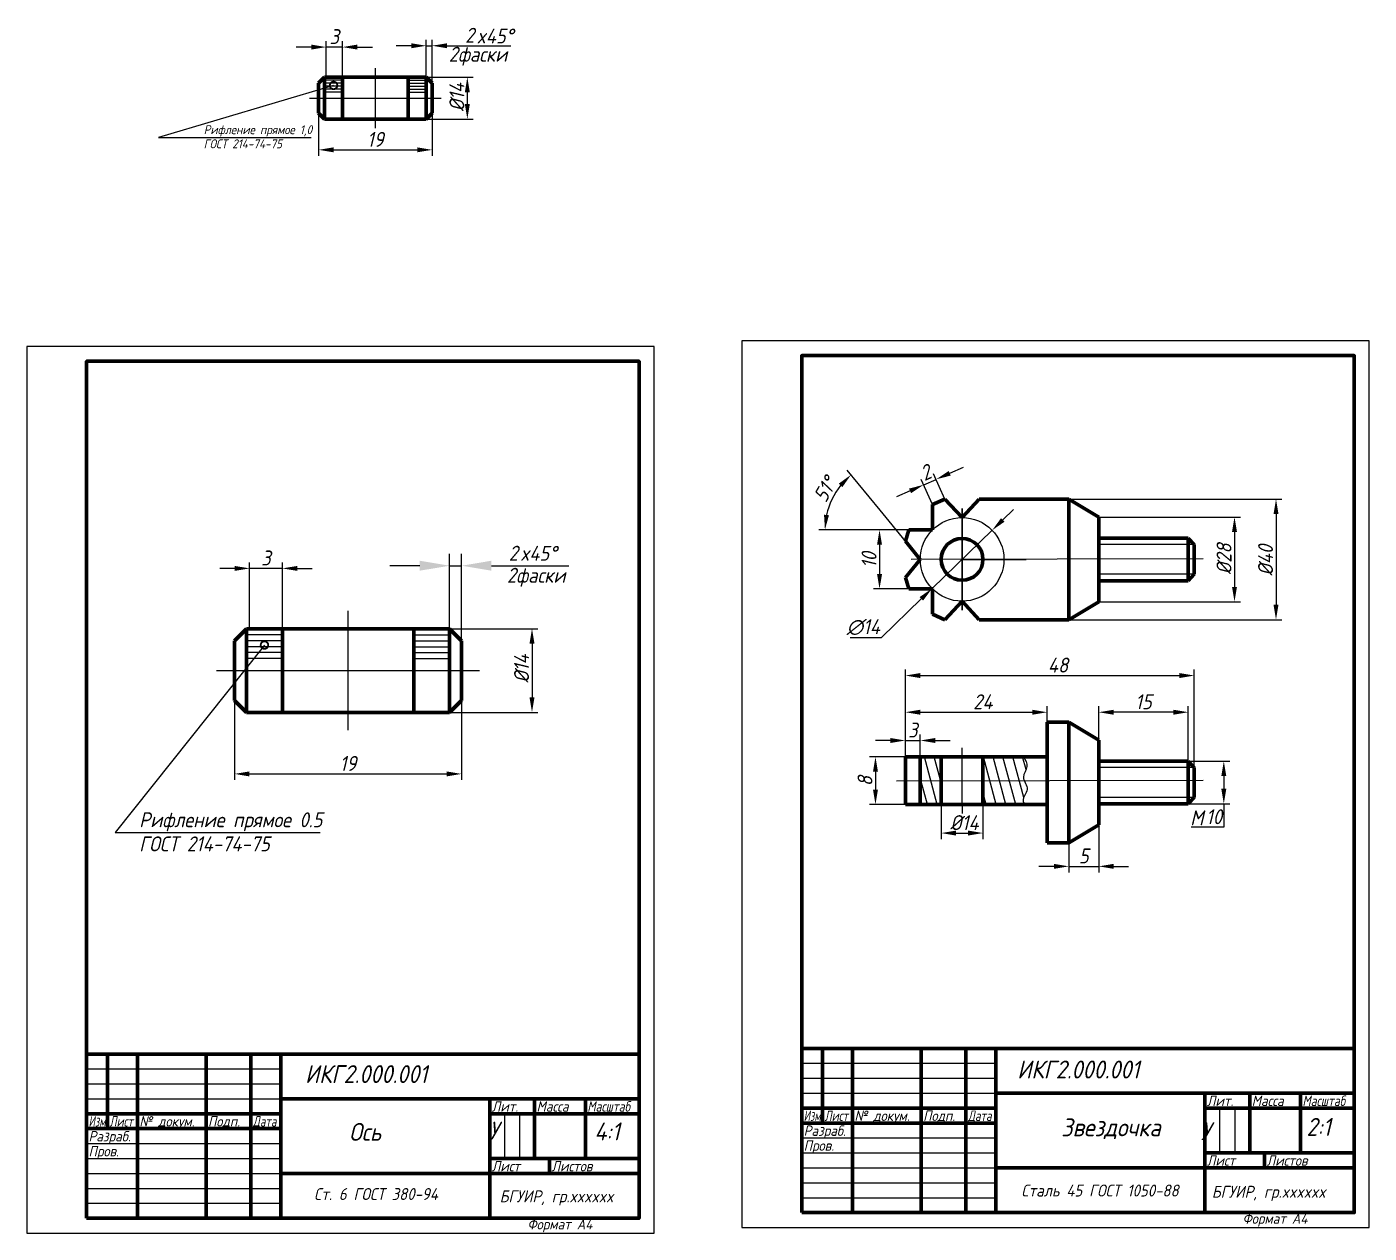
# Model space of a CAD drawing. Header units: millimetres. Extents: x 0 to 904, y 0 to 408.
# Drawn here: x 454.3 to 903.8, y 4.2 to 408.2 of the extents above; entities that cross this region are included whole.
import ezdxf

# ---------------------------------------------------------------- set-up
doc = ezdxf.new("R2010")
doc.units = ezdxf.units.MM
doc.header["$LTSCALE"] = 0.5
doc.linetypes.add('осевая2', pattern=[28.575, 19.05, -3.175, 3.175, -3.175])
doc.layers.get('0').update_dxf_attribs({"lineweight": 60})
doc.layers.get('Defpoints').update_dxf_attribs({"color": 5})
for name, color, linetype in [('1-оси', 1, 'осевая2'), ('2-штриховка', 4, 'Continuous'), ('3-размеры', 6, 'Continuous'), ('ASHADE', 7, 'Continuous')]:
    doc.layers.add(name, color=color, linetype=linetype)
doc.layers.add('4-текст', color=3, linetype='Continuous', lineweight=60)
doc.styles.get("Standard").update_dxf_attribs({"font": 'isocpeui.ttf', "width": 0.9})
doc.dimstyles.new('Standart', dxfattribs={"dimtxt": 5, "dimasz": 5, "dimexe": 2, "dimexo": 0, "dimgap": 1, "dimtad": 1, "dimtoh": 1, "dimdec": 0, "dimlfac": 0.5, "dimtxsty": 'Standard', "dimcen": 2.5, "dimadec": 0, "dimazin": 0, "dimtfac": 1, "dimtdec": 0, "dimtmove": 0, "dimatfit": 3, "dimldrblk": 'DOTSMALL', "dimfxl": 1, "dimarcsym": 0})
doc.dimstyles.new('Копия Standart', dxfattribs={"dimtxt": 5, "dimasz": 5, "dimexe": 2, "dimexo": 0, "dimgap": 1, "dimtad": 1, "dimtoh": 1, "dimdec": 0, "dimlfac": 0.25, "dimtxsty": 'Standard', "dimcen": 2.5, "dimadec": 0, "dimazin": 0, "dimtfac": 1, "dimtdec": 0, "dimtmove": 0, "dimatfit": 3, "dimldrblk": 'DOTSMALL', "dimfxl": 1, "dimarcsym": 0})

# ---------------------------------------------------------------- blocks, each defined once
blk = doc.blocks.new('*D31')
at = {"layer": '3-размеры', "color": 0, "linetype": 'ByBlock', "lineweight": -2}
for p, q in [((748.47, 147.75), (748.47, 171.19)), ((753.47, 147.75), (753.47, 171.19)), ((743.47, 169.19), (738.47, 169.19)), ((748.47, 169.19), (753.47, 169.19)), ((758.47, 169.19), (763.47, 169.19))]:
    blk.add_line(p, q, dxfattribs=at)
at = {"layer": '3-размеры', "color": 0, "linetype": 'ByBlock'}
for points in [[(743.47, 170.02), (743.47, 168.36), (748.47, 169.19)], [(758.47, 170.02), (758.47, 168.36), (753.47, 169.19)]]:
    blk.add_solid(points, dxfattribs=at)
at = {"layer": 'Defpoints', "color": 0, "linetype": 'ByBlock'}
for p in [(753.47, 169.19), (748.47, 147.75), (753.47, 147.75)]:
    blk.add_point(p, dxfattribs=at)
at = {"layer": '3-размеры', "color": 0, "linetype": 'ByBlock', "insert": (750.97, 172.69), "char_height": 5, "attachment_point": 5}
blk.add_mtext('3', dxfattribs=at)
blk = doc.blocks.new('_DotSmall')
at = {"color": 0, "linetype": 'ByBlock', "const_width": 0.5}
blk.add_lwpolyline([(-0.0625, 0, 1), (0.0625, 0, 1)], format="xyb", close=True, dxfattribs=at)
blk = doc.blocks.new('*D32')
at = {"layer": '3-размеры', "color": 0, "linetype": 'ByBlock', "lineweight": -2}
for p, q in [((781.11, 243.07), (784.7, 246.55)), ((777.52, 239.59), (757.41, 220.1)), ((740.45, 203.66), (753.82, 216.62)), ((729.95, 203.66), (740.45, 203.66))]:
    blk.add_line(p, q, dxfattribs=at)
at = {"layer": '3-размеры', "color": 0, "linetype": 'ByBlock'}
for points in [[(780.53, 243.67), (781.69, 242.47), (777.52, 239.59)], [(753.24, 217.22), (754.4, 216.03), (757.41, 220.1)]]:
    blk.add_solid(points, dxfattribs=at)
at = {"layer": 'Defpoints', "color": 0, "linetype": 'ByBlock'}
for p in [(777.52, 239.59), (757.41, 220.1)]:
    blk.add_point(p, dxfattribs=at)
at = {"layer": '3-размеры', "color": 0, "linetype": 'ByBlock', "insert": (734.42, 207.16), "char_height": 5, "attachment_point": 5}
blk.add_mtext('∅14', dxfattribs=at)
blk = doc.blocks.new('*D33')
at = {"layer": '3-размеры', "color": 0, "linetype": 'ByBlock', "lineweight": -2}
for p, q in [((748.47, 163.75), (748.47, 180.66)), ((795.96, 163.75), (795.96, 180.66)), ((753.47, 178.66), (790.96, 178.66))]:
    blk.add_line(p, q, dxfattribs=at)
at = {"layer": '3-размеры', "color": 0, "linetype": 'ByBlock'}
for points in [[(753.47, 179.49), (753.47, 177.83), (748.47, 178.66)], [(790.96, 179.49), (790.96, 177.83), (795.96, 178.66)]]:
    blk.add_solid(points, dxfattribs=at)
at = {"layer": 'Defpoints', "color": 0, "linetype": 'ByBlock'}
for p in [(795.96, 178.66), (748.47, 163.75), (795.96, 163.75)]:
    blk.add_point(p, dxfattribs=at)
at = {"layer": '3-размеры', "color": 0, "linetype": 'ByBlock', "insert": (774.42, 182.16), "char_height": 5, "attachment_point": 5}
blk.add_mtext('24', dxfattribs=at)
blk = doc.blocks.new('*D34')
at = {"layer": '3-размеры', "color": 0, "linetype": 'ByBlock', "lineweight": -2}
for p, q in [((748.47, 147.75), (748.47, 192.94)), ((753.47, 190.94), (840.22, 190.94)), ((845.22, 160.16), (845.22, 192.94))]:
    blk.add_line(p, q, dxfattribs=at)
at = {"layer": '3-размеры', "color": 0, "linetype": 'ByBlock'}
for points in [[(753.47, 191.78), (753.47, 190.11), (748.47, 190.94)], [(840.22, 191.78), (840.22, 190.11), (845.22, 190.94)]]:
    blk.add_solid(points, dxfattribs=at)
at = {"layer": 'Defpoints', "color": 0, "linetype": 'ByBlock'}
for p in [(845.22, 190.94), (845.22, 160.16), (748.47, 147.75)]:
    blk.add_point(p, dxfattribs=at)
at = {"layer": '3-размеры', "color": 0, "linetype": 'ByBlock', "insert": (799.59, 194.44), "char_height": 5, "attachment_point": 5}
blk.add_mtext('48', dxfattribs=at)
blk = doc.blocks.new('*D35')
at = {"layer": '3-размеры', "color": 0, "linetype": 'ByBlock', "lineweight": -2}
for p, q in [((813.22, 169.36), (813.22, 180.66)), ((843.22, 162.32), (843.22, 180.66)), ((838.22, 178.66), (818.22, 178.66))]:
    blk.add_line(p, q, dxfattribs=at)
at = {"layer": '3-размеры', "color": 0, "linetype": 'ByBlock'}
for points in [[(818.22, 179.49), (818.22, 177.83), (813.22, 178.66)], [(838.22, 179.49), (838.22, 177.83), (843.22, 178.66)]]:
    blk.add_solid(points, dxfattribs=at)
at = {"layer": 'Defpoints', "color": 0, "linetype": 'ByBlock'}
for p in [(813.22, 178.66), (813.22, 169.36), (843.22, 162.32)]:
    blk.add_point(p, dxfattribs=at)
at = {"layer": '3-размеры', "color": 0, "linetype": 'ByBlock', "insert": (828.22, 182.16), "char_height": 5, "attachment_point": 5}
blk.add_mtext('15', dxfattribs=at)
blk = doc.blocks.new('*D38')
at = {"layer": '3-размеры', "color": 0, "linetype": 'ByBlock', "lineweight": -2}
for p, q in [((813.22, 140.97), (813.22, 125.04)), ((803.22, 134.97), (803.22, 125.04)), ((798.22, 127.04), (793.22, 127.04)), ((803.22, 127.04), (813.22, 127.04)), ((818.22, 127.04), (823.22, 127.04))]:
    blk.add_line(p, q, dxfattribs=at)
at = {"layer": '3-размеры', "color": 0, "linetype": 'ByBlock'}
for points in [[(798.22, 127.88), (798.22, 126.21), (803.22, 127.04)], [(818.22, 127.88), (818.22, 126.21), (813.22, 127.04)]]:
    blk.add_solid(points, dxfattribs=at)
at = {"layer": 'Defpoints', "color": 0, "linetype": 'ByBlock'}
for p in [(813.22, 140.97), (803.22, 134.97), (813.22, 127.04)]:
    blk.add_point(p, dxfattribs=at)
at = {"layer": '3-размеры', "color": 0, "linetype": 'ByBlock', "insert": (808.22, 130.54), "char_height": 5, "attachment_point": 5}
blk.add_mtext('5', dxfattribs=at)
blk = doc.blocks.new('*D39')
at = {"layer": '3-размеры', "color": 0, "linetype": 'ByBlock', "lineweight": -2}
for p, q in [((760.47, 147.75), (760.47, 136.19)), ((774.47, 147.75), (774.47, 136.19)), ((765.47, 138.19), (769.47, 138.19))]:
    blk.add_line(p, q, dxfattribs=at)
at = {"layer": '3-размеры', "color": 0, "linetype": 'ByBlock'}
for points in [[(765.47, 139.03), (765.47, 137.36), (760.47, 138.19)], [(769.47, 139.03), (769.47, 137.36), (774.47, 138.19)]]:
    blk.add_solid(points, dxfattribs=at)
at = {"layer": 'Defpoints', "color": 0, "linetype": 'ByBlock'}
for p in [(760.47, 147.75), (774.47, 147.75), (774.47, 138.19)]:
    blk.add_point(p, dxfattribs=at)
at = {"layer": '3-размеры', "color": 0, "linetype": 'ByBlock', "insert": (768.23, 141.69), "char_height": 5, "attachment_point": 5}
blk.add_mtext('%%c14', dxfattribs=at)
blk = doc.blocks.new('*D40')
at = {"layer": '3-размеры', "color": 0, "linetype": 'ByBlock', "lineweight": -2}
for p, q in [((748.47, 163.75), (736.47, 163.75)), ((738.47, 158.75), (738.47, 152.75)), ((748.47, 147.75), (736.47, 147.75))]:
    blk.add_line(p, q, dxfattribs=at)
at = {"layer": '3-размеры', "color": 0, "linetype": 'ByBlock'}
for points in [[(737.64, 158.75), (739.3, 158.75), (738.47, 163.75)], [(737.64, 152.75), (739.3, 152.75), (738.47, 147.75)]]:
    blk.add_solid(points, dxfattribs=at)
at = {"layer": 'Defpoints', "color": 0, "linetype": 'ByBlock'}
for p in [(748.47, 163.75), (738.47, 147.75), (748.47, 147.75)]:
    blk.add_point(p, dxfattribs=at)
at = {"layer": '3-размеры', "color": 0, "linetype": 'ByBlock', "insert": (734.97, 155.6), "char_height": 5, "attachment_point": 5, "rotation": 90}
blk.add_mtext('8', dxfattribs=at)
blk = doc.blocks.new('*D45')
at = {"layer": '3-размеры', "color": 0, "linetype": 'ByBlock', "lineweight": -2}
for p, q in [((803.22, 250.04), (874.58, 250.04)), ((872.58, 245.04), (872.58, 214.65)), ((803.22, 209.65), (874.58, 209.65))]:
    blk.add_line(p, q, dxfattribs=at)
at = {"layer": '3-размеры', "color": 0, "linetype": 'ByBlock'}
for points in [[(871.75, 245.04), (873.41, 245.04), (872.58, 250.04)], [(871.75, 214.65), (873.41, 214.65), (872.58, 209.65)]]:
    blk.add_solid(points, dxfattribs=at)
at = {"layer": 'Defpoints', "color": 0, "linetype": 'ByBlock'}
for p in [(803.22, 250.04), (803.22, 209.65), (872.58, 209.65)]:
    blk.add_point(p, dxfattribs=at)
at = {"layer": '3-размеры', "color": 0, "linetype": 'ByBlock', "insert": (869.08, 229.54), "char_height": 5, "attachment_point": 5, "rotation": 90}
blk.add_mtext('%%c40', dxfattribs=at)
blk = doc.blocks.new('*D46')
at = {"layer": '3-размеры', "color": 0, "linetype": 'ByBlock', "lineweight": -2}
for p, q in [((813.22, 244.04), (860.68, 244.04)), ((858.68, 239.04), (858.68, 220.65)), ((813.22, 215.65), (860.68, 215.65))]:
    blk.add_line(p, q, dxfattribs=at)
at = {"layer": '3-размеры', "color": 0, "linetype": 'ByBlock'}
for points in [[(857.85, 239.04), (859.51, 239.04), (858.68, 244.04)], [(857.85, 220.65), (859.51, 220.65), (858.68, 215.65)]]:
    blk.add_solid(points, dxfattribs=at)
at = {"layer": 'Defpoints', "color": 0, "linetype": 'ByBlock'}
for p in [(813.22, 244.04), (813.22, 215.65), (858.68, 215.65)]:
    blk.add_point(p, dxfattribs=at)
at = {"layer": '3-размеры', "color": 0, "linetype": 'ByBlock', "insert": (855.18, 230), "char_height": 5, "attachment_point": 5, "rotation": 90}
blk.add_mtext('%%c28', dxfattribs=at)
blk = doc.blocks.new('*D47')
at = {"layer": '3-размеры', "color": 0, "linetype": 'ByBlock', "lineweight": -2}
for p, q in [((740, 246.32), (729.03, 259.74)), ((735.79, 239.74), (719.55, 239.75))]:
    blk.add_line(p, q, dxfattribs=at)
blk.add_arc((745.38, 239.74), 23.83, 141.3103, 167.9254, dxfattribs=at)
at = {"layer": '3-размеры', "color": 0, "linetype": 'ByBlock'}
for points in [[(726.18, 255.22), (727.37, 254.05), (730.29, 258.19)], [(722.9, 244.64), (721.25, 244.81), (721.55, 239.75)]]:
    blk.add_solid(points, dxfattribs=at)
at = {"layer": 'Defpoints', "color": 0, "linetype": 'ByBlock'}
for p in [(722.58, 246.68), (740, 246.32), (735.79, 239.74), (749.65, 239.74), (748.47, 235.96)]:
    blk.add_point(p, dxfattribs=at)
at = {"layer": '3-размеры', "color": 0, "linetype": 'ByBlock', "insert": (721.65, 253.3), "char_height": 5, "attachment_point": 5, "rotation": 60.2538}
blk.add_mtext('51°', dxfattribs=at)
blk = doc.blocks.new('*D48')
at = {"layer": '3-размеры', "color": 0, "linetype": 'ByBlock', "lineweight": -2}
for p, q in [((763.33, 258.69), (767.9, 260.71)), ((757.55, 248.21), (753.81, 256.66)), ((754.62, 254.83), (758.76, 256.66)), ((761.69, 250.04), (757.95, 258.49)), ((750.05, 252.8), (745.48, 250.78))]:
    blk.add_line(p, q, dxfattribs=at)
at = {"layer": '3-размеры', "color": 0, "linetype": 'ByBlock'}
for points in [[(762.99, 259.45), (763.67, 257.92), (758.76, 256.66)], [(749.71, 253.56), (750.39, 252.04), (754.62, 254.83)]]:
    blk.add_solid(points, dxfattribs=at)
at = {"layer": 'Defpoints', "color": 0, "linetype": 'ByBlock'}
for p in [(758.76, 256.66), (757.55, 248.21), (761.69, 250.04)]:
    blk.add_point(p, dxfattribs=at)
at = {"layer": '3-размеры', "color": 0, "linetype": 'ByBlock', "insert": (755.27, 258.94), "char_height": 5, "attachment_point": 5, "rotation": 23.8908}
blk.add_mtext('2', dxfattribs=at)
blk = doc.blocks.new('*D50')
at = {"layer": '3-размеры', "color": 0, "linetype": 'ByBlock', "lineweight": -2}
for p, q in [((552.02, 379.32), (552.02, 365.01)), ((590.02, 379.32), (590.02, 365.01)), ((557.02, 367.01), (585.02, 367.01))]:
    blk.add_line(p, q, dxfattribs=at)
at = {"layer": '3-размеры', "color": 0, "linetype": 'ByBlock'}
for points in [[(557.02, 367.85), (557.02, 366.18), (552.02, 367.01)], [(585.02, 367.85), (585.02, 366.18), (590.02, 367.01)]]:
    blk.add_solid(points, dxfattribs=at)
at = {"layer": 'Defpoints', "color": 0, "linetype": 'ByBlock'}
for p in [(552.02, 379.32), (590.02, 379.32), (590.02, 367.01)]:
    blk.add_point(p, dxfattribs=at)
at = {"layer": '3-размеры', "color": 0, "linetype": 'ByBlock', "insert": (571.02, 370.51), "char_height": 5, "attachment_point": 5}
blk.add_mtext('19', dxfattribs=at)
blk = doc.blocks.new('*D51')
at = {"layer": '3-размеры', "color": 0, "linetype": 'ByBlock', "lineweight": -2}
for p, q in [((549.54, 401.43), (544.54, 401.43)), ((554.54, 391.32), (554.54, 403.43)), ((560.02, 401.43), (554.54, 401.43)), ((560.02, 391.32), (560.02, 403.43)), ((565.02, 401.43), (570.02, 401.43))]:
    blk.add_line(p, q, dxfattribs=at)
at = {"layer": '3-размеры', "color": 0, "linetype": 'ByBlock'}
for points in [[(549.54, 402.26), (549.54, 400.59), (554.54, 401.43)], [(565.02, 402.26), (565.02, 400.59), (560.02, 401.43)]]:
    blk.add_solid(points, dxfattribs=at)
at = {"layer": 'Defpoints', "color": 0, "linetype": 'ByBlock'}
for p in [(554.54, 401.43), (554.54, 391.32), (560.02, 391.32)]:
    blk.add_point(p, dxfattribs=at)
at = {"layer": '3-размеры', "color": 0, "linetype": 'ByBlock', "insert": (557.28, 404.93), "char_height": 5, "attachment_point": 5}
blk.add_mtext('3', dxfattribs=at)
blk = doc.blocks.new('*D49')
at = {"layer": '3-размеры', "color": 0, "linetype": 'ByBlock', "lineweight": -2}
for p, q in [((588.02, 391.32), (603.81, 391.32)), ((601.81, 386.32), (601.81, 382.32)), ((588.02, 377.32), (603.81, 377.32))]:
    blk.add_line(p, q, dxfattribs=at)
at = {"layer": '3-размеры', "color": 0, "linetype": 'ByBlock'}
for points in [[(600.98, 386.32), (602.65, 386.32), (601.81, 391.32)], [(600.98, 382.32), (602.65, 382.32), (601.81, 377.32)]]:
    blk.add_solid(points, dxfattribs=at)
at = {"layer": 'Defpoints', "color": 0, "linetype": 'ByBlock'}
for p in [(588.02, 391.32), (588.02, 377.32), (601.81, 377.32)]:
    blk.add_point(p, dxfattribs=at)
at = {"layer": '3-размеры', "color": 0, "linetype": 'ByBlock', "insert": (598.31, 384.65), "char_height": 5, "attachment_point": 5, "rotation": 90}
blk.add_mtext('%%c14', dxfattribs=at)
blk = doc.blocks.new('*D53')
at = {"layer": '3-размеры', "color": 0, "linetype": 'ByBlock', "lineweight": -2}
for p, q in [((523.88, 182.62), (523.88, 156.01)), ((599.88, 182.62), (599.88, 156.01)), ((528.88, 158.01), (594.88, 158.01))]:
    blk.add_line(p, q, dxfattribs=at)
at = {"layer": '3-размеры', "color": 0, "linetype": 'ByBlock'}
for points in [[(528.88, 158.84), (528.88, 157.17), (523.88, 158.01)], [(594.88, 158.84), (594.88, 157.17), (599.88, 158.01)]]:
    blk.add_solid(points, dxfattribs=at)
at = {"layer": 'Defpoints', "color": 0, "linetype": 'ByBlock'}
for p in [(523.88, 182.62), (599.88, 182.62), (599.88, 158.01)]:
    blk.add_point(p, dxfattribs=at)
at = {"layer": '3-размеры', "color": 0, "linetype": 'ByBlock', "insert": (561.88, 161.51), "char_height": 5, "attachment_point": 5}
blk.add_mtext('19', dxfattribs=at)
blk = doc.blocks.new('*D54')
at = {"layer": '3-размеры', "color": 0, "linetype": 'ByBlock', "lineweight": -2}
for p, q in [((523.93, 226.83), (518.93, 226.83)), ((528.93, 206.62), (528.93, 228.83)), ((539.88, 226.83), (528.93, 226.83)), ((539.88, 206.62), (539.88, 228.83)), ((544.88, 226.83), (549.88, 226.83))]:
    blk.add_line(p, q, dxfattribs=at)
at = {"layer": '3-размеры', "color": 0, "linetype": 'ByBlock'}
for points in [[(523.93, 227.66), (523.93, 226), (528.93, 226.83)], [(544.88, 227.66), (544.88, 226), (539.88, 226.83)]]:
    blk.add_solid(points, dxfattribs=at)
at = {"layer": 'Defpoints', "color": 0, "linetype": 'ByBlock'}
for p in [(528.93, 226.83), (528.93, 206.62), (539.88, 206.62)]:
    blk.add_point(p, dxfattribs=at)
at = {"layer": '3-размеры', "color": 0, "linetype": 'ByBlock', "insert": (534.4, 230.33), "char_height": 5, "attachment_point": 5}
blk.add_mtext('3', dxfattribs=at)
blk = doc.blocks.new('*D52')
at = {"layer": '3-размеры', "color": 0, "linetype": 'ByBlock', "lineweight": -2}
for p, q in [((595.88, 206.62), (625.47, 206.62)), ((623.47, 201.62), (623.47, 183.62)), ((595.88, 178.62), (625.47, 178.62))]:
    blk.add_line(p, q, dxfattribs=at)
at = {"layer": '3-размеры', "color": 0, "linetype": 'ByBlock'}
for points in [[(622.63, 201.62), (624.3, 201.62), (623.47, 206.62)], [(622.63, 183.62), (624.3, 183.62), (623.47, 178.62)]]:
    blk.add_solid(points, dxfattribs=at)
at = {"layer": 'Defpoints', "color": 0, "linetype": 'ByBlock'}
for p in [(595.88, 206.62), (595.88, 178.62), (623.47, 178.62)]:
    blk.add_point(p, dxfattribs=at)
at = {"layer": '3-размеры', "color": 0, "linetype": 'ByBlock', "insert": (619.97, 193.27), "char_height": 5, "attachment_point": 5, "rotation": 90}
blk.add_mtext('%%c14', dxfattribs=at)
blk = doc.blocks.new('*D55')
at = {"layer": '3-размеры', "color": 0, "linetype": 'ByBlock', "lineweight": -2}
for p, q in [((749.65, 239.74), (737.83, 239.74)), ((739.83, 234.74), (739.83, 224.96)), ((749.65, 219.96), (737.83, 219.96))]:
    blk.add_line(p, q, dxfattribs=at)
at = {"layer": '3-размеры', "color": 0, "linetype": 'ByBlock'}
for points in [[(739, 234.74), (740.67, 234.74), (739.83, 239.74)], [(739, 224.96), (740.67, 224.96), (739.83, 219.96)]]:
    blk.add_solid(points, dxfattribs=at)
at = {"layer": 'Defpoints', "color": 0, "linetype": 'ByBlock'}
for p in [(749.65, 239.74), (739.83, 219.96), (749.65, 219.96)]:
    blk.add_point(p, dxfattribs=at)
at = {"layer": '3-размеры', "color": 0, "linetype": 'ByBlock', "insert": (736.33, 229.62), "char_height": 5, "attachment_point": 5, "rotation": 90}
blk.add_mtext('10', dxfattribs=at)

msp = doc.modelspace()

# ---------------------------------------------------------------- hatches: boundary and pattern name
at = {"layer": '2-штриховка', "linetype": 'ByBlock'}
h = msp.add_hatch(dxfattribs=at)
h.set_pattern_fill('ANSI31', color=256, angle=60, style=0)
h.paths.add_polyline_path([(760.47, 155.75), (753.47, 155.75), (753.47, 147.75), (760.47, 147.75)])
h.paths.add_polyline_path([(760.47, 163.75), (753.47, 163.75), (753.47, 155.75), (760.47, 155.75)])
h = msp.add_hatch(dxfattribs=at)
h.set_pattern_fill('ANSI31', color=256, angle=60, style=0)
edge = h.paths.add_edge_path()
edge.add_spline(control_points=[(788.43, 147.75), (788.19, 148.17), (787.22, 149.81), (790.24, 152.48), (788.65, 154.76), (788.26, 155.75)], knot_values=[8.444159, 8.444159, 8.444159, 8.444159, 9.823658, 13.82818, 16.93807, 16.93807, 16.93807, 16.93807], degree=3, periodic=0)
edge.add_line((788.26, 155.75), (774.47, 155.75))
edge.add_line((774.47, 155.75), (774.47, 147.75))
edge.add_line((774.47, 147.75), (788.43, 147.75))
edge = h.paths.add_edge_path()
edge.add_line((774.47, 163.75), (774.47, 155.75))
edge.add_line((774.47, 155.75), (788.26, 155.75))
edge.add_spline(control_points=[(788.26, 155.75), (788.11, 156.13), (787.66, 157.72), (790.02, 160.38), (788.69, 162.66), (788.05, 163.75)], knot_values=[0.00411, 0.00411, 0.00411, 0.00411, 1.200677, 4.976987, 8.444159, 8.444159, 8.444159, 8.444159], degree=3, periodic=0)
edge.add_line((788.05, 163.75), (774.47, 163.75))

# ---------------------------------------------------------------- linework, layer by layer
at = {"linetype": 'ByBlock'}
for p, q in [((554.02, 391.32), (552.02, 389.32)), ((588.02, 391.32), (554.02, 391.32)), ((554.02, 391.32), (554.02, 377.32)), ((556.02, 391.32), (558.02, 391.32)), ((560.02, 391.32), (560.02, 377.32)), ((588.02, 391.32), (582.02, 391.32)), ((582.02, 391.32), (582.02, 377.32)), ((582.02, 391.32), (582.02, 390.32)), ((588.02, 391.32), (588.02, 391.32)), ((588.02, 391.32), (590.02, 389.32)), ((588.02, 391.32), (588.02, 377.32)), ((552.02, 389.32), (552.02, 379.32)), ((552.02, 379.32), (552.02, 389.32)), ((552.02, 389.32), (552.02, 379.32)), ((590.02, 379.32), (590.02, 389.32)), ((590.02, 389.32), (590.02, 379.32)), ((552.02, 379.32), (554.02, 377.32)), ((590.02, 379.32), (588.02, 377.32)), ((554.02, 377.32), (588.02, 377.32)), ((556.02, 377.32), (573.02, 377.32)), ((588.02, 377.32), (573.02, 377.32)), ((757.55, 248.21), (761.69, 250.04)), ((757.55, 239.73), (757.55, 248.21)), ((761.69, 250.04), (767.47, 243.85)), ((773.24, 250.03), (767.46, 243.85)), ((773.22, 250.04), (803.22, 250.04)), ((803.22, 250.04), (803.22, 245.9)), ((803.22, 245.9), (803.22, 250.04)), ((803.22, 250.04), (803.22, 250.04)), ((803.22, 250.04), (803.22, 229.69)), ((813.22, 244.04), (803.22, 250.04)), ((813.22, 244.04), (813.22, 229.69)), ((749.65, 239.74), (748.47, 235.96)), ((757.55, 239.73), (749.65, 239.74)), ((753.47, 229.85), (748.47, 235.96)), ((813.22, 237), (843.22, 237)), ((843.22, 237), (845.22, 234.85)), ((843.22, 237), (843.22, 222.69)), ((845.22, 234.85), (845.22, 229.69)), ((845.22, 229.85), (845.22, 234.85)), ((753.47, 229.85), (748.47, 223.73)), ((803.22, 209.65), (803.22, 230)), ((813.22, 215.65), (813.22, 230)), ((813.22, 229.69), (813.22, 222.69)), ((845.22, 224.85), (845.22, 230)), ((845.22, 229.85), (845.22, 224.85)), ((843.22, 222.69), (845.22, 224.85)), ((749.65, 219.96), (748.47, 223.73)), ((813.22, 222.69), (843.22, 222.69)), ((757.55, 219.96), (749.65, 219.96)), ((757.55, 219.96), (757.55, 211.51)), ((761.69, 209.65), (767.47, 215.85)), ((773.22, 209.65), (767.45, 215.85)), ((757.55, 211.51), (761.69, 209.65)), ((813.22, 215.65), (803.22, 209.65)), ((803.22, 209.65), (803.22, 213.8)), ((803.22, 213.8), (803.22, 209.65)), ((773.22, 209.65), (803.22, 209.65)), ((803.22, 209.65), (803.22, 209.65)), ((527.88, 206.62), (523.88, 202.62)), ((523.88, 202.62), (523.88, 182.62)), ((523.88, 182.62), (523.88, 202.62)), ((523.88, 202.62), (523.88, 182.62)), ((595.88, 206.62), (527.88, 206.62)), ((527.88, 206.62), (527.88, 178.62)), ((531.88, 206.62), (535.88, 206.62)), ((539.88, 206.62), (539.88, 178.62)), ((595.88, 206.62), (583.88, 206.62)), ((583.88, 206.62), (583.88, 178.62)), ((583.88, 206.62), (583.88, 204.62)), ((595.88, 206.62), (595.88, 206.62)), ((595.88, 206.62), (599.88, 202.62)), ((595.88, 206.62), (595.88, 178.62)), ((599.88, 182.62), (599.88, 202.62)), ((599.88, 202.62), (599.88, 182.62)), ((523.88, 182.62), (527.88, 178.62)), ((599.88, 182.62), (595.88, 178.62)), ((527.88, 178.62), (595.88, 178.62)), ((531.88, 178.62), (565.88, 178.62)), ((595.88, 178.62), (565.88, 178.62)), ((795.96, 175.36), (795.96, 134.97)), ((795.96, 175.36), (803.22, 175.36)), ((803.22, 175.36), (803.22, 171.21)), ((803.22, 171.21), (803.22, 175.36)), ((803.22, 175.36), (803.22, 175.36)), ((803.22, 175.36), (803.22, 155.01)), ((813.22, 169.36), (803.22, 175.36)), ((813.22, 169.36), (813.22, 155.01)), ((813.22, 169.36), (813.22, 155.01)), ((748.47, 163.75), (748.47, 147.75)), ((748.47, 163.75), (795.96, 163.75)), ((753.47, 163.75), (753.47, 147.75)), ((760.47, 163.75), (760.47, 147.75)), ((774.47, 163.75), (774.47, 147.75)), ((813.22, 162.32), (843.22, 162.32)), ((843.22, 162.32), (845.22, 160.16)), ((843.22, 162.32), (843.22, 148.01)), ((845.22, 155.16), (845.22, 160.16)), ((803.22, 134.97), (803.22, 155.32)), ((813.22, 140.97), (813.22, 155.32)), ((813.22, 140.97), (813.22, 155.32)), ((813.22, 155.01), (813.22, 148.01)), ((845.22, 155.16), (845.22, 150.16)), ((843.22, 148.01), (845.22, 150.16)), ((748.47, 147.75), (795.96, 147.75)), ((813.22, 148.01), (843.22, 148.01)), ((813.22, 140.97), (803.22, 134.97)), ((795.96, 134.97), (803.22, 134.97)), ((803.22, 134.97), (803.22, 139.11)), ((803.22, 139.11), (803.22, 134.97)), ((803.22, 134.97), (803.22, 134.97)), ((848.77, 51.08), (848.77, 46.08)), ((609.33, 49.2), (609.33, 44.2))]:
    msp.add_line(p, q, dxfattribs=at)
at = {"linetype": 'ByBlock', "lineweight": 20}
for p, q in [((560.02, 390.32), (554.02, 390.32)), ((560.02, 389.31), (554.02, 389.31)), ((560.02, 388.3), (554.02, 388.3)), ((560.02, 387.34), (554.02, 387.34)), ((582.02, 390.32), (588.02, 390.32)), ((582.02, 389.31), (588.02, 389.31)), ((582.02, 388.3), (588.02, 388.3)), ((582.02, 387.34), (588.02, 387.34)), ((560.02, 386.36), (554.02, 386.36)), ((582.02, 386.36), (588.02, 386.36)), ((845.22, 234.85), (813.22, 234.85)), ((845.22, 224.85), (813.22, 224.85)), ((539.88, 204.62), (527.88, 204.62)), ((539.88, 202.59), (527.88, 202.59)), ((583.88, 204.62), (595.88, 204.62)), ((583.88, 202.59), (595.88, 202.59)), ((539.88, 200.57), (527.88, 200.57)), ((539.88, 198.65), (527.88, 198.65)), ((583.88, 200.57), (595.88, 200.57)), ((583.88, 198.65), (595.88, 198.65)), ((539.88, 196.69), (527.88, 196.69)), ((583.88, 196.69), (595.88, 196.69)), ((845.22, 160.16), (813.22, 160.16)), ((845.22, 150.16), (813.22, 150.16))]:
    msp.add_line(p, q, dxfattribs=at)
at = {"linetype": 'ByBlock', "lineweight": 60}
for p, q in [((659.33, 64.2), (474.33, 64.2)), ((481.33, 64.2), (481.33, 39.2)), ((491.33, 9.2), (491.33, 64.2)), ((514.33, 64.2), (514.33, 9.2)), ((529.33, 9.2), (529.33, 64.2)), ((539.33, 64.2), (539.33, 9.2)), ((898.77, 66.08), (713.77, 66.08)), ((720.77, 66.08), (720.77, 41.08)), ((730.77, 11.08), (730.77, 66.08)), ((753.77, 66.08), (753.77, 11.08)), ((768.77, 11.08), (768.77, 66.08)), ((778.77, 66.08), (778.77, 11.08)), ((778.77, 51.08), (898.77, 51.08)), ((848.77, 11.08), (848.77, 51.08)), ((863.77, 51.08), (863.77, 31.08)), ((880.77, 31.08), (880.77, 51.08)), ((539.33, 49.2), (659.33, 49.2)), ((609.33, 9.2), (609.33, 49.2)), ((624.33, 49.2), (624.33, 29.2)), ((641.33, 29.2), (641.33, 49.2)), ((713.77, 46.08), (778.77, 46.08)), ((848.77, 46.08), (898.77, 46.08)), ((474.33, 44.2), (539.33, 44.2)), ((609.33, 44.2), (659.33, 44.2)), ((713.77, 41.08), (778.77, 41.08)), ((474.33, 39.2), (539.33, 39.2)), ((609.33, 29.2), (659.33, 29.2)), ((629.33, 24.2), (629.33, 29.2)), ((848.77, 31.08), (898.77, 31.08)), ((868.77, 26.08), (868.77, 31.08)), ((539.33, 24.2), (659.33, 24.2)), ((778.77, 26.08), (898.77, 26.08))]:
    msp.add_line(p, q, dxfattribs=at)
at = {"linetype": 'ByBlock', "lineweight": -3}
for p, q in [((474.33, 59.2), (539.33, 59.2)), ((713.77, 61.08), (778.77, 61.08)), ((474.33, 54.2), (539.33, 54.2)), ((713.77, 56.08), (778.77, 56.08)), ((713.77, 51.08), (778.77, 51.08)), ((474.33, 49.2), (539.33, 49.2)), ((853.77, 31.08), (853.77, 46.08)), ((858.77, 46.08), (858.77, 31.08)), ((614.33, 29.2), (614.33, 44.2)), ((619.33, 44.2), (619.33, 29.2)), ((713.77, 36.08), (778.77, 36.08)), ((474.33, 34.2), (539.33, 34.2)), ((474.33, 29.2), (539.33, 29.2)), ((713.77, 31.08), (778.77, 31.08)), ((474.33, 24.2), (539.33, 24.2)), ((713.77, 26.08), (778.77, 26.08)), ((474.33, 19.2), (539.33, 19.2)), ((713.77, 21.08), (778.77, 21.08)), ((474.33, 14.2), (539.33, 14.2)), ((713.77, 16.08), (778.77, 16.08))]:
    msp.add_line(p, q, dxfattribs=at)
at = {"linetype": 'ByBlock', "lineweight": 60}
for points in [[(713.77, 11.08), (898.77, 11.08), (898.77, 298.08), (713.77, 298.08)], [(474.33, 9.2), (659.33, 9.2), (659.33, 296.2), (474.33, 296.2)]]:
    msp.add_lwpolyline(points, close=True, dxfattribs=at)
at = {"linetype": 'ByBlock'}
msp.add_circle((767.47, 229.85), 7, dxfattribs=at)
at = {"linetype": 'ByBlock', "lineweight": 20}
msp.add_spline([(788.05, 163.76), (789.19, 160.48), (788, 156.9), (789.25, 152.78), (787.88, 149.01), (788.43, 147.75)], degree=3, dxfattribs=at)
at = {"layer": '1-оси', "linetype": 'ByBlock'}
for p, q in [((571.02, 374.32), (571.02, 394.32)), ((549.02, 384.32), (549.02, 384.32)), ((549.02, 384.32), (593.02, 384.32)), ((767.47, 212.83), (767.47, 246.85)), ((767.47, 246.85), (767.47, 229.85)), ((848.22, 230), (750.47, 229.85)), ((767.47, 229.85), (767.47, 212.83)), ((767.47, 229.85), (788.94, 229.85)), ((561.88, 172.62), (561.88, 212.62)), ((517.88, 192.62), (517.88, 192.62)), ((517.88, 192.62), (605.88, 192.62)), ((767.49, 163.75), (767.49, 166.72)), ((767.49, 147.75), (767.49, 163.75)), ((767.49, 163.75), (767.49, 163.75)), ((848.22, 155.75), (745.47, 155.6)), ((767.49, 147.75), (767.49, 144.77))]:
    msp.add_line(p, q, dxfattribs=at)
msp.add_circle((767.47, 229.85), 14, dxfattribs=at)
at = {"layer": '3-размеры', "linetype": 'ByBlock'}
for p, q in [((583.02, 401.88), (578.02, 401.88)), ((588.02, 391.32), (588.02, 403.88)), ((588.02, 401.88), (590.02, 401.88)), ((590.02, 389.32), (590.02, 403.88)), ((595.02, 401.88), (616.37, 401.88)), ((595.88, 206.62), (595.88, 231.73)), ((599.88, 202.62), (599.88, 231.73)), ((585.88, 227.73), (575.88, 227.73)), ((595.88, 227.73), (599.88, 227.73)), ((609.88, 227.73), (635.81, 227.73)), ((843.22, 162.32), (857.1, 162.32)), ((855.1, 157.32), (855.1, 153.01)), ((843.22, 148.01), (857.1, 148.01)), ((855.1, 148.01), (855.1, 140.16)), ((849.58, 140.16), (844.22, 140.16)), ((855.1, 140.16), (849.58, 140.16))]:
    msp.add_line(p, q, dxfattribs=at)
for points in [[(583.02, 402.71), (583.02, 401.04), (588.02, 401.88)], [(595.02, 402.71), (595.02, 401.04), (590.02, 401.88)], [(585.88, 229.4), (585.88, 226.07), (595.88, 227.73)], [(609.88, 229.4), (609.88, 226.07), (599.88, 227.73)], [(854.27, 157.32), (855.93, 157.32), (855.1, 162.32)], [(854.27, 153.01), (855.93, 153.01), (855.1, 148.01)]]:
    msp.add_solid(points, dxfattribs=at)
at = {"layer": 'ASHADE', "linetype": 'ByBlock'}
for p, q in [((748.47, 235.96), (740, 246.32)), ((749.65, 239.74), (735.79, 239.74))]:
    msp.add_line(p, q, dxfattribs=at)
at = {"layer": 'Defpoints', "linetype": 'ByBlock'}
for points in [[(454.33, 4.2), (664.33, 4.2), (664.33, 301.2), (454.33, 301.2)], [(693.77, 6.08), (903.77, 6.08), (903.77, 303.08), (693.77, 303.08)]]:
    msp.add_lwpolyline(points, close=True, dxfattribs=at)

# ---------------------------------------------------------------- texts
at = {"linetype": 'ByBlock', "lineweight": -3, "width": 0.9}
for p in [(861.37, 7.33), (621.93, 5.44)]:
    msp.add_text('Формат А4', height=3.5, dxfattribs=at).set_placement(p)
at = {"layer": '3-размеры', "linetype": 'ByBlock', "width": 0.9}
for s, height, p in [('Рифление прямое 1,0', 3, (513.55, 372.26)), ('ГОСТ 214-74-75', 3, (513.53, 367.53)), ('Рифление прямое 0.5', 5, (491.94, 140.14)), ('M', 5, (843.88, 140.79)), ('ГОСТ 214-74-75', 5, (491.94, 132.07))]:
    msp.add_text(s, height=height, dxfattribs=at).set_placement(p)
at = {"layer": '3-размеры', "linetype": 'ByBlock', "char_height": 5, "attachment_point": 5}
for s, insert in [('2', (602.62, 405.38)), ('2', (617.24, 231.93)), ('10', (851.84, 143.66))]:
    msp.add_mtext(s, dxfattribs=dict(at, insert=insert))
at = {"layer": '3-размеры', "linetype": 'ByBlock', "char_height": 5, "attachment_point": 1}
for s, insert, width in [('x45°', (604.93, 407.63), 20.4177), ('2{\\fISOCPEUR|b0|i1|c204|p34;фаски}', (595.6, 401.53), 26.4339), ('x45°', (619.51, 234.39), 40.8353), ('2{\\fISOCPEUR|b0|i1|c204|p34;фаски}', (615.09, 227.04), 52.8677)]:
    msp.add_mtext(s, dxfattribs=dict(at, insert=insert, width=width))
at = {"layer": '4-текст', "linetype": 'ByBlock', "width": 0.9}
for s, height, p in [('ИКГ2.000.001', 6, (547.48, 54.47)), ('ИКГ2.000.001', 6, (785.93, 56)), ('Ось', 6, (562.24, 35.11)), ('У', 6, (609, 35.53)), ('4:1', 6, (644.35, 35.27)), ('Звездочка', 6, (800.69, 36.63)), ('У', 6, (847.44, 35.33)), ('2:1', 6, (882.79, 36.79)), ('Ст. 6 ГОСТ 380-94', 4, (550.51, 15.3)), ('БГУИР, гр.xxxxxx', 4, (612.64, 14.54)), ('Сталь 45 ГОСТ 1050-88', 4, (787.33, 16.47)), ('БГУИР, гр.xxxxxx', 4, (851.09, 16.06))]:
    msp.add_text(s, height=height, dxfattribs=at).set_placement(p)
at = {"layer": '4-текст', "linetype": 'ByBlock', "lineweight": -3}
for s, width, p in [('Лит.', 0.9, (849.44, 46.78)), ('Масса', 0.9, (864.44, 46.78)), ('Масштаб', 0.8, (881.44, 46.78)), ('Лит.', 0.9, (610, 44.9)), ('Масса', 0.9, (625, 44.9)), ('Масштаб', 0.8, (642, 44.9)), ('Изм.', 0.7, (714.44, 41.78)), ('Лист', 0.75, (721.44, 41.78)), ('№ докум.', 0.9, (731.44, 41.78)), ('Подп.', 0.9, (754.44, 41.78)), ('Дата', 0.75, (769.44, 41.78)), ('Изм.', 0.7, (475, 39.9)), ('Лист', 0.75, (482, 39.9)), ('№ докум.', 0.9, (492, 39.9)), ('Подп.', 0.9, (515, 39.9)), ('Дата', 0.75, (530, 39.9)), ('Разраб.', 0.9, (475, 34.9)), ('Разраб.', 0.9, (714.44, 36.78)), ('Пров.', 0.9, (475, 29.9)), ('Пров.', 0.9, (714.44, 31.78)), ('Лист', 0.9, (610, 24.9)), ('Листов', 0.9, (630, 24.9)), ('Лист', 0.9, (849.44, 26.78)), ('Листов', 0.9, (869.44, 26.78))]:
    msp.add_text(s, height=3.5, dxfattribs=dict(at, width=width)).set_placement(p)

# ---------------------------------------------------------------- dimensions: what is measured, and where the dimension line sits
at = {"layer": '3-размеры', "linetype": 'ByBlock'}
for base, p1, p2, dimstyle, picture, middle in [((554.54, 401.43), (560.02, 391.32), (554.54, 391.32), 'Standart', '*D51', (557.28, 401.43)), ((590.02, 367.01), (552.02, 379.32), (590.02, 379.32), 'Standart', '*D50', (571.02, 367.01)), ((528.93, 226.83), (539.88, 206.62), (528.93, 206.62), 'Копия Standart', '*D54', (534.4, 226.83)), ((845.22, 190.94), (748.47, 147.75), (845.22, 160.16), 'Standart', '*D34', (799.59, 190.94)), ((795.96, 178.66), (748.47, 163.75), (795.96, 163.75), 'Standart', '*D33', (774.42, 178.66)), ((813.22, 178.66), (843.22, 162.32), (813.22, 169.36), 'Standart', '*D35', (828.22, 178.66)), ((599.88, 158.01), (523.88, 182.62), (599.88, 182.62), 'Копия Standart', '*D53', (561.88, 158.01)), ((753.46674792, 169.19133206), (748.46674792, 147.75175926), (753.46674792, 147.75175926), 'Standart', '*D31', (750.96674792, 169.19133206)), ((813.22, 127.04), (803.22, 134.97), (813.22, 140.97), 'Standart', '*D38', (808.22, 127.04))]:
    dim = msp.add_linear_dim(base=base, p1=p1, p2=p2, dimstyle=dimstyle, dxfattribs=at)
    dim.commit()
    dim.dimension.update_dxf_attribs({"geometry": picture, "text_midpoint": middle, "dimtype": 160})
for base, p1, p2, text, dimstyle, picture, middle in [((601.81, 377.32), (588.02, 391.32), (588.02, 377.32), '%%c14', 'Standart', '*D49', (601.81, 384.65)), ((872.58, 209.65), (803.22, 250.04), (803.22, 209.65), '%%c40', 'Standart', '*D45', (872.58, 229.54)), ((858.68, 215.65), (813.22, 244.04), (813.22, 215.65), '%%c28', 'Standart', '*D46', (858.68, 230)), ((623.47, 178.62), (595.88, 206.62), (595.88, 178.62), '%%c14', 'Копия Standart', '*D52', (623.47, 193.27))]:
    dim = msp.add_linear_dim(base=base, p1=p1, p2=p2, angle=90, text=text, dimstyle=dimstyle, dxfattribs=at)
    dim.commit()
    dim.dimension.update_dxf_attribs({"geometry": picture, "text_midpoint": middle, "dimtype": 160})
for base, p1, p2, angle, picture, middle, dimtype in [((758.76, 256.66), (757.55, 248.21), (761.69, 250.04), 23.8908, '*D48', (756.69, 255.74), 161), ((739.83, 219.96), (749.65, 239.74), (749.65, 219.96), 90, '*D55', (739.83, 229.62), 160), ((738.47, 147.75), (748.47, 163.75), (748.47, 147.75), 90, '*D40', (738.47, 155.6), 160)]:
    dim = msp.add_linear_dim(base=base, p1=p1, p2=p2, angle=angle, dimstyle='Standart', dxfattribs=at)
    dim.commit()
    dim.dimension.update_dxf_attribs({"geometry": picture, "text_midpoint": middle, "dimtype": dimtype})
dim = msp.add_angular_dim_2l(base=(722.58, 246.68), line1=((749.65, 239.74), (735.79, 239.74)), line2=((748.47, 235.96), (740, 246.32)), dimstyle='Standart', dxfattribs=at)
dim.commit()
dim.dimension.update_dxf_attribs({"geometry": '*D47', "text_midpoint": (724.69, 251.56), "dimtype": 162})
dim = msp.add_diameter_dim_2p(p1=(777.52, 239.59), p2=(757.41, 220.1), dimstyle='Standart', dxfattribs=at)
dim.commit()
dim.dimension.update_dxf_attribs({"geometry": '*D32', "text_midpoint": (734.42, 203.66), "dimtype": 163})
dim = msp.add_linear_dim(base=(774.47, 138.19), p1=(760.47, 147.75), p2=(774.47, 147.75), text='%%c14', dimstyle='Standart', dxfattribs=at)
dim.commit()
dim.dimension.update_dxf_attribs({"geometry": '*D39', "text_midpoint": (768.23, 138.19), "dimtype": 160})

# ---------------------------------------------------------------- leaders
msp.add_leader([(557.03, 388.59), (498.45, 371.18), (549.54, 371.18)], dimstyle='Standart', override={"dimgap": 1, "dimtad": 0}, dxfattribs=at)
msp.add_leader([(533.89, 201.16), (483.87, 138.36), (552.55, 138.36)], dimstyle='Копия Standart', dxfattribs=at)

doc.saveas('drawing.dxf')
